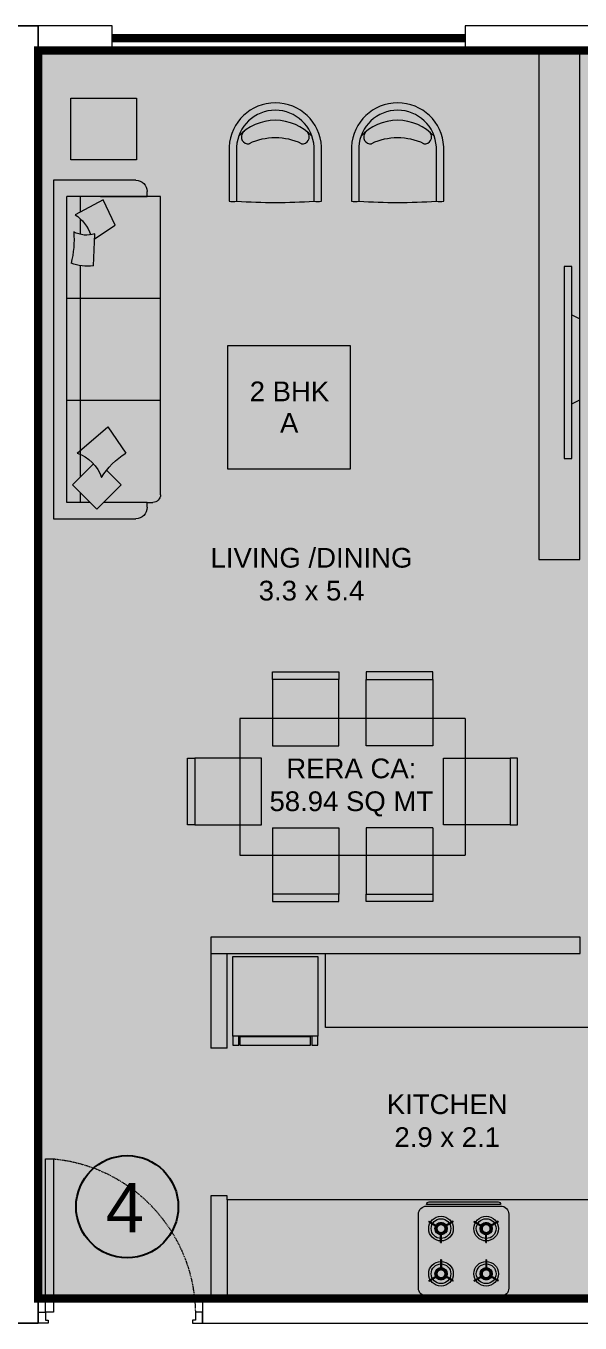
# Model space of a CAD drawing. Header units: inches. Extents: x 27644242 to 29761523, y -859349 to 216979.
# Drawn here: x 29064540 to 29067914, y -713043 to -705143 of the extents above; entities that cross this region are included whole.
import ezdxf

# ---------------------------------------------------------------- set-up
doc = ezdxf.new("R2010")
doc.units = ezdxf.units.IN
doc.header["$MEASUREMENT"] = 0
doc.set_wipeout_variables(frame=1)
doc.linetypes.add('DASHED', pattern=[0.75, 0.5, -0.25])
doc.layers.get('Defpoints').update_dxf_attribs({"color": 8})
doc.layers.add('BHK HATCH', color=8, linetype='Continuous', lineweight=5, transparency=0.85)
for name, color, linetype, lineweight in [('DOOR', 4, 'Continuous', 0), ('FURN', 250, 'Continuous', 0), ('WALL', 7, 'Continuous', 20), ('WINDOW', 162, 'Continuous', 13)]:
    doc.layers.add(name, color=color, linetype=linetype, lineweight=lineweight)
doc.layers.add('text', color=7, linetype='Continuous')
doc.styles.add('AMITS', font='arial.ttf')

# ---------------------------------------------------------------- blocks, each defined once
blk = doc.blocks.new('DOOR_750')
at = {"layer": 'DOOR'}
for points in [[(-70, 50), (-32.5, 50), (-32.5, 750), (-70, 750)], [(-750, 50), (-717.5, 50), (-717.5, 12.5), (-705, 12.5), (-705, 0), (-750, 0)], [(0, 50), (-32.5, 50), (-32.5, 12.5), (-45, 12.5), (-45, 0), (0, 0)]]:
    blk.add_lwpolyline(points, close=True, dxfattribs=at)
at = {"layer": 'DOOR', "linetype": 'DASHED', "ltscale": 10}
blk.add_arc((-2.421077079540668, 38.02074629857511), 715.1792562178572, 95.42209849767376, 179.0402507183887, dxfattribs=at)
blk = doc.blocks.new('FRDG')
at = {"layer": 'FURN', "color": 8, "lineweight": 0, "extrusion": (3.34319914e-08, -6.874311e-09, 0.9999999999999996), "elevation": 0.0002050832648149}
for points in [[(9345.997612685185, -728.4923106440953), (9346.508078055589, -728.4923104646708), (9346.508077863564, -727.9459958256563), (9345.997612493158, -727.9459960050802)], [(9346.508077863564, -727.9459958256563), (9346.565883324702, -727.9459958053379), (9346.565883338772, -727.9860241683583), (9346.508077877632, -727.9860241886763)], [(9346.513872441215, -727.9916598882814), (9346.565883340749, -727.9916598700003), (9346.565883499825, -728.4442234720767), (9346.513872600286, -728.444223490358)], [(9346.50807804152, -728.4522821016507), (9346.565883502657, -728.4522820813326), (9346.565883516723, -728.4923104443528), (9346.508078055589, -728.4923104646708)]]:
    blk.add_lwpolyline(points, close=True, dxfattribs=at)
blk = doc.blocks.new('hob')
at = {"layer": 'FURN', "extrusion": (2e-16, 7.342489320000001e-08, 0.9999999999999974)}
for p, q in [((-747640.0917034821, 890446.8354195151), (-747612.5579157397, 890399.1455002223)), ((-747635.7615764627, 890449.3354195151), (-747608.2277887221, 890401.6455002222)), ((-747280.1291814615, 890449.3354195151), (-747307.6629692019, 890401.6455002222)), ((-747275.799054442, 890446.8354195151), (-747303.3328421824, 890399.1455002223)), ((-747640.0917034821, 890302.1747929864), (-747612.5579157397, 890349.8647122794)), ((-747635.7615764627, 890299.6747929862), (-747608.2277887221, 890347.3647122792)), ((-747510.4817989618, 890377.0051062517), (-747565.5493744445, 890377.0051062517)), ((-747510.4817989618, 890372.0051062517), (-747565.5493744445, 890372.0051062517)), ((-747405.4089589603, 890377.0051062517), (-747350.3413834795, 890377.0051062517)), ((-747405.4089589603, 890372.0051062517), (-747350.3413834795, 890372.0051062517)), ((-747280.1291814615, 890299.6747929862), (-747307.6629692019, 890347.3647122792)), ((-747275.799054442, 890302.1747929864), (-747303.3328421824, 890349.8647122794)), ((-747635.7615764627, 890174.3354195151), (-747608.2277887221, 890126.6455002222)), ((-747280.1291814615, 890174.3354195151), (-747307.6629692019, 890126.6455002222)), ((-747640.0917034821, 890171.8354195151), (-747612.5579157397, 890124.1455002223)), ((-747510.4817989618, 890102.0051062516), (-747565.5493744445, 890102.0051062516)), ((-747510.4817989618, 890097.0051062519), (-747565.5493744445, 890097.0051062519)), ((-747405.4089589603, 890102.0051062498), (-747350.3413834795, 890102.0051062498)), ((-747405.4089589603, 890097.0051062498), (-747350.3413834795, 890097.0051062498)), ((-747275.799054442, 890171.8354195151), (-747303.3328421824, 890124.1455002223)), ((-747640.0917034821, 890027.1747929862), (-747612.5579157397, 890074.8647122794)), ((-747635.7615764627, 890024.6747929864), (-747608.2277887221, 890072.3647122794)), ((-747280.1291814615, 890024.6747929864), (-747307.6629692019, 890072.3647122794)), ((-747275.799054442, 890027.1747929862), (-747303.3328421824, 890074.8647122794))]:
    blk.add_line(p, q, dxfattribs=at)
at = {"layer": 'FURN', "extrusion": (2e-16, 7.342489320000001e-08, 0.9999999999999974), "elevation": 0.06695608915302599}
for points in [[(-747232.9450263028, 889962.0050052701), (-747682.9450263027, 889962.0050052701, -0.4142135623730929), (-747732.9450263027, 890012.0050052705), (-747732.9450263027, 890462.0050052705, -0.4142135623730951), (-747682.9450263007, 890512.0050052704), (-747232.9450263007, 890512.0050052704, -0.4142135623730971), (-747182.9450263027, 890462.0050052705), (-747182.9450263027, 890012.0050052705, -0.4142135623730951)], [(-747172.9450263007, 890462.0050052705, -0.4142135623730951), (-747157.945026301, 890447.0050052704), (-747157.9450263027, 890027.0050052701, -0.4142135623730951), (-747172.9450263028, 890012.0050052705), (-747172.9450263028, 890027.0050052701)]]:
    blk.add_lwpolyline(points, format="xyb", close=True, dxfattribs=at)
at = {"layer": 'FURN', "extrusion": (2e-16, 7.342489320000001e-08, 0.9999999999999974), "const_width": 20, "elevation": 0.06695608915302599}
for points in [[(-747625.4450263027, 890374.5050052705, 1), (-747565.445026301, 890374.5050052705, 1)], [(-747290.4457316212, 890374.5050052705, 1), (-747350.4457316212, 890374.505005272, 1)], [(-747625.4450263027, 890099.5050052704, -1), (-747565.4450263028, 890099.5050052704, -1)], [(-747290.4457316212, 890099.5050052704, 1), (-747350.4457316212, 890099.5050052704, 1)]]:
    blk.add_lwpolyline(points, format="xyb", close=True, dxfattribs=at)
at = {"layer": 'FURN', "extrusion": (2e-16, 7.342489320000001e-08, 0.9999999999999974)}
for centre, radius in [((-747595.445026301, 890374.5051062476, 0.0653756527670075), 75), ((-747595.445026301, 890374.5051062476, 0.0653756527670075), 60.00000000000001), ((-747595.445026301, 890374.5051062476, 0.0653756527670075), 37.50000000000001), ((-747320.4457316212, 890374.5051062497, 0.06537565276706463), 75), ((-747320.4457316212, 890374.5051062497, 0.06537565276706463), 60.00000000000001), ((-747320.4457316212, 890374.5051062497, 0.06537565276706463), 37.50000000000001), ((-747595.4450263028, 890099.5051062478, 0.0653554609213856), 75), ((-747320.4457316212, 890099.5051062478, 0.0653554609214416), 75), ((-747595.4450263028, 890099.5051062478, 0.0653554609213856), 60.00000000000001), ((-747595.4450263028, 890099.5051062478, 0.0653554609213856), 37.50000000000001), ((-747320.4457316212, 890099.5051062478, 0.0653554609214416), 60.00000000000001), ((-747320.4457316212, 890099.5051062478, 0.0653554609214416), 37.50000000000001)]:
    blk.add_circle(centre, radius, dxfattribs=at)
for centre, start, end in [((-747595.445026301, 890374.5051062476, 0.0653756527670075), 118.3145869005222, 121.6854130804511), ((-747320.4457316212, 890374.5051062497, 0.06537565276706463), 58.3145869195489, 61.68541298337863), ((-747320.445026301, 890374.5051062476, 0.0653756527670636), 58.3145869195489, 61.68541298337863), ((-747595.445026301, 890374.5051062476, 0.0653756527670075), 358.3145869530076, 1.685412940316937), ((-747320.4457316212, 890374.5051062497, 0.06537565276706463), 178.3145869530075, 181.6854129403169), ((-747595.445026301, 890374.5051062476, 0.0653756527670075), 238.3145869195489, 241.6854129833786), ((-747320.4457316212, 890374.5051062497, 0.06537565276706463), 298.3145869005222, 301.6854130804511), ((-747595.4450263028, 890099.5051062478, 0.0653554609213856), 118.3145869005222, 121.6854130804511), ((-747320.4457316212, 890099.5051062478, 0.0653554609214416), 58.3145869195489, 61.68541298337863), ((-747320.445026301, 890099.5051062478, 0.0653554609214416), 58.3145869195489, 61.68541298337863), ((-747595.4450263028, 890099.5051062478, 0.0653554609213856), 358.3145869530076, 1.685412940316937), ((-747320.4457316212, 890099.5051062478, 0.0653554609214416), 178.3145869530075, 181.6854129403169), ((-747595.4450263028, 890099.5051062478, 0.0653554609213856), 238.3145869195489, 241.6854129833786), ((-747320.4457316212, 890099.5051062478, 0.0653554609214416), 298.3145869005222, 301.6854130804511)]:
    blk.add_arc(centre, 85, start, end, dxfattribs=at)
blk = doc.blocks.new('DINING TBALE')
at = {"layer": 'FURN'}
for p, q in [((551.6394374225056, 1664.61049376172, 0.3026115498129918), (551.639403506997, 1259.61049376172, 0.3026115498129918)), ((551.6394374225056, 1664.61049376172, 0.3026115498129918), (551.6394411908695, 1709.61049376172, 0.3026115498129918)), ((551.6394411908695, 1709.61049376172, 0.3026115498129918), (956.6394411908695, 1709.610459846212, 0.3026115498129918)), ((551.6394374225056, 1664.61049376172, 0.3026115498129918), (551.6394411908695, 1709.61049376172, 0.3026115498129918)), ((956.6394374225056, 1664.610459846212, 0.3026115498129918), (551.6394374225056, 1664.61049376172, 0.3026115498129918)), ((956.6394374225056, 1664.610459846212, 0.3026115498129918), (551.6394374225056, 1664.61049376172, 0.3026115498129918)), ((956.639403506997, 1259.610459846212, 0.3026115498129918), (956.6394374225056, 1664.610459846212, 0.3026115498129918)), ((956.6394411908695, 1709.610459846212, 0.3026115498129918), (956.6394374225056, 1664.610459846212, 0.3026115498129918)), ((1528.277242697193, 1709.61049376172, 0.3026115498129918), (1123.277242697193, 1709.610459846212, 0.3026115498129918)), ((1123.277242697193, 1709.610459846212, 0.3026115498129918), (1123.277246465557, 1664.610459846212, 0.3026115498129918)), ((1123.277246465557, 1664.610459846212, 0.3026115498129918), (1528.277246465557, 1664.61049376172, 0.3026115498129918)), ((1123.277246465557, 1664.610459846212, 0.3026115498129918), (1528.277246465557, 1664.61049376172, 0.3026115498129918)), ((1123.277280381299, 1259.610459846212, 0.3026115498129918), (1123.277246465557, 1664.610459846212, 0.3026115498129918)), ((1528.277246465557, 1664.61049376172, 0.3026115498129918), (1528.277242697193, 1709.61049376172, 0.3026115498129918)), ((1528.277246465557, 1664.61049376172, 0.3026115498129918), (1528.277242697193, 1709.61049376172, 0.3026115498129918)), ((1528.277246465557, 1664.61049376172, 0.3026115498129918), (1528.277280381299, 1259.61049376172, 0.3026115498129918)), ((1726.246325909975, 1426.237583625829, 0.3026115498129918), (353.6703579780878, 1426.237698568497, 0.3026115498129918)), ((353.6703579783207, 1426.237583625829, 0.3026115498129918), (353.6704276530072, 594.220360763371, 0.3026115498129918)), ((1726.246325909975, 1426.237583625829, 0.3026115498129918), (1726.246256234939, 594.220245820703, 0.3026115498129918)), ((551.639403506997, 1259.61049376172, 0.3026115498129918), (956.639403506997, 1259.610459846212, 0.3026115498129918)), ((1528.277280381299, 1259.61049376172, 0.3026115498129918), (1123.277280381299, 1259.610459846212, 0.3026115498129918)), ((35.04572732385714, 779.3267953547183, 0.3026115498129918), (35.04576123959851, 1184.326795354718, 0.3026115498129918)), ((35.04576123959851, 1184.326795354718, 0.3026115498129918), (80.0457612395985, 1184.326791586354, 0.3026115498129918)), ((80.0457612395985, 1184.326791586354, 0.3026115498129918), (80.04572732385714, 779.3267915863544, 0.3026115498129918)), ((80.0457612395985, 1184.326791586354, 0.3026115498129918), (80.04572732385714, 779.3267915863544, 0.3026115498129918)), ((485.0457612395985, 1184.326757670846, 0.3026115498129918), (80.0457612395985, 1184.326791586354, 0.3026115498129918)), ((485.0457273238571, 779.3267576708458, 0.3026115498129918), (485.0457612395985, 1184.326757670846, 0.3026115498129918)), ((1594.870922648231, 1184.326757670846, 0.3026115498129918), (1999.870922648231, 1184.326791586354, 0.3026115498129918)), ((1594.870956563973, 779.3267576708458, 0.3026115498129918), (1594.870922648231, 1184.326757670846, 0.3026115498129918)), ((2044.870922648231, 1184.326795354718, 0.3026115498129918), (1999.870922648231, 1184.326791586354, 0.3026115498129918)), ((1999.870922648231, 1184.326791586354, 0.3026115498129918), (1999.870956563973, 779.3267915863544, 0.3026115498129918)), ((1999.870922648231, 1184.326791586354, 0.3026115498129918), (1999.870956563973, 779.3267915863544, 0.3026115498129918)), ((2044.870956563973, 779.3267953547183, 0.3026115498129918), (2044.870922648231, 1184.326795354718, 0.3026115498129918)), ((80.04572732385714, 779.3267915863544, 0.3026115498129918), (35.04572732385714, 779.3267953547183, 0.3026115498129918)), ((80.04572732385714, 779.3267915863544, 0.3026115498129918), (35.04572732385714, 779.3267953547183, 0.3026115498129918)), ((80.04572732385714, 779.3267915863544, 0.3026115498129918), (485.0457273238571, 779.3267576708458, 0.3026115498129918)), ((551.639403506997, 760.8472781460732, 0.3026115498129918), (551.6393695912557, 355.8472781460732, 0.3026115498129918)), ((551.639403506997, 760.8472442303319, 0.3026115498129918), (956.639403506997, 760.8472781460732, 0.3026115498129918)), ((956.639403506997, 760.8472781460732, 0.3026115498129918), (956.6394374225056, 355.8472781460732, 0.3026115498129918)), ((1123.277280381299, 760.8472781460732, 0.3026115498129918), (1123.277246465557, 355.8472781460732, 0.3026115498129918)), ((1528.277280381299, 760.8472442303319, 0.3026115498129918), (1123.277280381299, 760.8472781460732, 0.3026115498129918)), ((1528.277280381299, 760.8472781460732, 0.3026115498129918), (1528.277314296807, 355.8472781460732, 0.3026115498129918)), ((1999.870956563973, 779.3267915863544, 0.3026115498129918), (1594.870956563973, 779.3267576708458, 0.3026115498129918)), ((1999.870956563973, 779.3267915863544, 0.3026115498129918), (2044.870956563973, 779.3267953547183, 0.3026115498129918)), ((1999.870956563973, 779.3267915863544, 0.3026115498129918), (2044.870956563973, 779.3267953547183, 0.3026115498129918)), ((353.6704276530072, 594.220360763371, 0.3026115498129918), (1726.246256234939, 594.220245820703, 0.3026115498129918)), ((956.6393695912557, 355.8472888551187, 0.3026115498129918), (551.6393695912557, 355.8472549393773, 0.3026115498129918)), ((956.6393695912557, 355.8472888551187, 0.3026115498129918), (551.6393695912557, 355.8472549393773, 0.3026115498129918)), ((551.6393695912557, 355.8472549393773, 0.3026115498129918), (551.6393733596196, 310.8472549393773, 0.3026115498129918)), ((551.6393695912557, 355.8472549393773, 0.3026115498129918), (551.6393733596196, 310.8472549393773, 0.3026115498129918)), ((956.6393733596196, 310.8472888551187, 0.3026115498129918), (956.6393695912557, 355.8472888551187, 0.3026115498129918)), ((1123.277174865943, 310.8472888551187, 0.3026115498129918), (1123.277178634307, 355.8472888551187, 0.3026115498129918)), ((1123.277178634307, 355.8472888551187, 0.3026115498129918), (1528.277178634307, 355.8472549393773, 0.3026115498129918)), ((1123.277178634307, 355.8472888551187, 0.3026115498129918), (1528.277178634307, 355.8472549393773, 0.3026115498129918)), ((1528.277178634307, 355.8472549393773, 0.3026115498129918), (1528.277174865943, 310.8472549393773, 0.3026115498129918)), ((1528.277178634307, 355.8472549393773, 0.3026115498129918), (1528.277174865943, 310.8472549393773, 0.3026115498129918)), ((551.6393733596196, 310.8472549393773, 0.3026115498129918), (956.6393733596196, 310.8472888551187, 0.3026115498129918)), ((1528.277174865943, 310.8472549393773, 0.3026115498129918), (1123.277174865943, 310.8472888551187, 0.3026115498129918))]:
    blk.add_line(p, q, dxfattribs=at)
blk = doc.blocks.new('TVVVV')
at = {"layer": 'FURN', "ltscale": 1000, "elevation": 0.004495833405538135}
blk.add_lwpolyline([(-129.8804096404929, 740.2733779274859), (-81.95994109939784, 740.2733779274859), (-81.95994109939784, -428.552651045844), (-129.8804096404929, -428.552651045844)], close=True, dxfattribs=at)
for points in [[(-129.8804096404929, 446.7448370812926), (-178.6603210289031, 421.9872146998532)], [(-129.8804096404929, -95.73732633609325), (-178.6603210289031, -70.97970395465381)]]:
    blk.add_lwpolyline(points, dxfattribs=at)
blk = doc.blocks.new('sofasaaaaaaaaaaa')
at = {"color": 0, "linetype": 'ByBlock'}
for p, q in [((-275.3917356804013, 791.2210262845001), (1540.592771608382, 791.2210262845001)), ((298.8937613889575, 791.2210262845001), (298.8937613889575, 220.815540595082)), ((919.7432634159923, 791.2210262845001), (919.7432634159923, 220.815540595082)), ((1540.592771608382, 791.2210262845001), (1540.592771608382, 220.815540595082)), ((-321.9554487988353, 709.7345283288923), (-321.9554487988353, 744.6573131669875)), ((-421.9554487988353, 139.3290426394742), (-421.9554487988353, 639.8889586525956)), ((-352.1098791211843, 709.734528328865), (-321.9554487988353, 709.7345283288827)), ((-321.9554487988353, 709.7345283288923), (-321.9554487988353, 443.6810188067457)), ((1540.592771608382, 709.734528328876), (1570.747201934457, 709.734528328876)), ((1540.592771608382, 424.4569274769865), (1540.592771608382, 709.7345283288923)), ((1640.592771608382, 639.888958652622), (1640.592771608382, 139.3290426394742)), ((137.2777718193829, 470.5271256867554), (-22.2311651520431, 579.5098788459263)), ((-214.3742380328476, 551.2622295704832), (-362.5390658937395, 403.0974017087301)), ((-125.9366890639067, 462.8246806018697), (-214.3742380328476, 551.2622295704832)), ((1283.284634619951, 389.0566204553288), (1365.528510704637, 514.1448194208906)), ((1365.528510704637, 514.1448194208906), (1521.537214651704, 442.2794764113123)), ((-362.5390658937395, 403.0974017087301), (-214.3742380328476, 254.9325738469761)), ((-22.2311651520431, 283.1802231224447), (137.2777718193829, 470.5271256867554)), ((1521.537214651704, 442.2794764113123), (1429.767388798296, 270.3011411166608)), ((-321.9554487988353, 362.51378461074), (-321.9554487988353, 220.815540595082)), ((-214.3742380328476, 254.9325738469761), (-86.6360858604312, 382.6707260220119)), ((1117.749980900437, 382.0455183974873), (1313.907983660698, 390.3536505373195)), ((-261.7437027357519, 302.3020385507443), (-321.9554487988353, 302.3020385507443)), ((1120.527105182409, 302.3020385507443), (-167.0047733299434, 302.3020385507443)), ((1405.374500907958, 302.3020385507443), (1309.889431521297, 302.3020385507443)), ((1540.592771608382, 302.3020385507443), (1446.843474458903, 302.3020385507443)), ((-321.9554487988353, 220.815540595082), (1540.592771608382, 220.815540595082)), ((1640.592771608382, 139.3290426394742), (-421.9554487988353, 139.3290426394742))]:
    blk.add_line(p, q, dxfattribs=at)
for centre, radius, start, end in [((-275.3917356804013, 744.6573131669875), 46.56371311749998, 90, 180), ((-352.1098791211843, 639.8889586525956), 69.84556967625394, 90, 180), ((1570.747201934457, 639.888958652622), 69.84556967625394, 0, 90), ((-415.4233663976192, 824.5372522280895), 463.2909677789618, 301.9301103235337, 328.0698896764967), ((-242.2023260742426, 211.3738900653625), 231.3946004190347, 18.07850598025853, 71.92149401940894), ((1464.845580041409, 354.2132757290346), 348.2096906668939, 175.4154839196158, 198.0697385219989), ((1460.010690629482, 339.5682212631773), 154.6776028064246, 160.83250365948, 209.9234685522842), ((1234.191754773259, 146.5196341904211), 231.4555898712559, 32.33007279823297, 71.50567280461911), ((1279.781079672277, -337.5069237335356), 601.6894877269607, 85.59898181626238, 104.040193599912)]:
    blk.add_arc(centre, radius, start, end, dxfattribs=at)
blk = doc.blocks.new('cha-1')
at = {"color": 0, "linetype": 'ByBlock'}
for points in [[(375.000000000001, 10.08829778822792), (375.0000000000019, 453.4284097437871, 0.950857574016556), (-374.9999999999981, 453.4284097437962), (-374.9999999999992, 10.08829778822701)], [(315.0000000000015, 11.12363925101272), (315.0000000000017, 451.8512071980936, 0.9465041041330289), (-314.9999999999983, 451.8512071980963), (-314.999999999999, 11.12363925101226)]]:
    blk.add_lwpolyline(points, format="xyb", dxfattribs=at)
for centre, radius, start, end in [((1.70530256582424e-12, 263.1091846612949), 404.7300472056535, 42.45732526136032, 137.5426747386397), ((-217.1740958400895, 533.1712590142602), 58.22964317194941, 126.2045344340274, 258.1486303766141), ((217.1740958401004, 533.1712590142602), 58.22964317194941, 281.851369623386, 53.79546556597262), ((-223.9985870109443, 500.6499505289908), 25, 258.1486303766141, 294.8491675096871), ((2.614797267597169e-12, 16.96310409374883), 508.0368959062505, 65.15083249031288, 114.8491675096871), ((223.9985870109559, 500.6499505289908), 25, 245.1508324903129, 281.851369623386), ((-346.9729847609161, 124.9441747154692), 118.2259956521311, 256.2867361638205, 285.6904241518339), ((1.932676241267473e-12, 4465.657915916636), 4465.657915916638, 265.9550929767302, 274.0449070232698), ((346.9729847609184, 124.9441747154715), 118.2259956521311, 254.3095758481661, 283.7132638361794)]:
    blk.add_arc(centre, radius, start, end, dxfattribs=at)
blk = doc.blocks.new('A$C4D4B4B8A')
at = {"layer": 'BHK HATCH', "ltscale": 500, "true_color": 0xff00ff}
h = blk.add_hatch(color=6, dxfattribs=at)
h.dxf.hatch_style = 1
edge = h.paths.add_edge_path()
edge.add_line((250.0175805352628, 150.0000000034197), (4100.000483777374, 150.0000000044529))
edge.add_line((4100.000483777374, 150.0000000044529), (4100.000483773649, 2400.007080021052))
edge.add_line((4100.000483773649, 2400.007080021052), (4250.000480554998, 2399.992913547117))
edge.add_line((4250.000480554998, 2399.992913547117), (4250.000480554998, 2299.999996785074))
edge.add_line((4250.000480554998, 2299.999996785074), (5550.315692935139, 2299.98583031114))
edge.add_line((5550.315692935139, 2299.98583031114), (5550.098537929356, 3749.971660619267))
edge.add_line((5550.098537929356, 3749.971660619267), (7350.017574097961, 3749.999993566424))
edge.add_line((7350.017574097961, 3749.999993566424), (7350.017574097961, 2300.037213738309))
edge.add_line((7350.017574097961, 2300.037213738309), (9750.017574097961, 2300.037213738309))
edge.add_line((9750.017574097961, 2300.037213738309), (9749.999409079552, 7747.70853935901))
edge.add_line((9749.999409079552, 7747.70853935901), (6450.008495170623, 7747.803542885667))
edge.add_line((6450.008495170623, 7747.803542885667), (6450.026664163917, 7750.094988395635))
edge.add_line((6450.026664163917, 7750.094988395635), (3450.017577979714, 7749.99999059923))
edge.add_line((3450.017577979714, 7749.99999059923), (3450.017577264458, 7749.999993535035))
edge.add_line((3450.017577264458, 7749.999993535035), (50.00000023841858, 7749.999989942022))
edge.add_line((50.00000023841858, 7749.999989942022), (50.00000023841858, 149.9999967845224))
edge.add_line((50.00000023841858, 149.9999967845215), (1450.018064070493, 150.0000000037253))
at = {"layer": 'Defpoints', "ltscale": 500}
blk.add_lwpolyline([(250.0175805352628, 150.0000000034197, 50, 50, 0), (4100.000483777374, 150.0000000044529, 50, 50, 0), (4100.000483773649, 2400.007080021052, 50, 50, 0), (4250.000480554998, 2399.992913547117, 50, 50, 0), (4250.000480554998, 2299.999996785074, 50, 50, 0), (5550.315692935139, 2299.98583031114, 50, 50, 0), (5550.098537929356, 3749.971660619267, 50, 50, 0), (7350.017574097961, 3749.999993566424, 50, 50, 0), (7350.017574097961, 2300.037213738309, 50, 50, 0), (9750.017574097961, 2300.037213738309, 50, 50, 0), (9749.999409079552, 7747.70853935901, 50, 50, 0), (6450.008495170623, 7747.803542885667, 50, 50, 0), (6450.026664163917, 7750.094988395635, 50, 50, 0), (3450.017577979714, 7749.99999059923, 50, 50, 0), (3450.017577264458, 7749.999993535035, 50, 50, 0), (50.00000023841858, 7749.999989942022, 50, 50, 0), (50.00000023841858, 149.9999967845215, 50, 50, 0), (1450.018064070493, 150.0000000037253, 50, 50, 0)], format="xyseb", dxfattribs=at)
at = {"layer": 'FURN', "ltscale": 500}
for p, q in [((1800.000483773649, 1800.000000003653), (1800.000483773649, 2250.000000003653)), ((4100.000483773649, 1800.000000003653), (1800.000483773649, 1800.000000003653)), ((4100.000483773649, 750.0000000038854), (1200.000483773649, 750.0000000037398))]:
    blk.add_line(p, q, dxfattribs=at)
blk.add_lwpolyline([(3348.308292102069, 7749.999993508551), (3098.308292102069, 7749.999993508551), (3098.308291092515, 4649.999993605685), (3348.308291092515, 4649.999993605685)], close=True, dxfattribs=at)
at = {"layer": 'FURN', "ltscale": 500, "elevation": 0.0004812339148220955}
blk.add_lwpolyline([(248.281513556838, 7460.302297580318), (648.2814758755267, 7460.302297580318), (648.2814758755267, 7085.302259896285), (248.281513556838, 7085.302259896285)], close=True, dxfattribs=at)
at = {"layer": 'FURN', "ltscale": 1000}
blk.add_lwpolyline([(1951.418591786176, 5952.682409191853), (1201.418591786176, 5952.682409191853), (1201.418591786176, 5202.682409191853), (1951.418591786176, 5202.682409191853)], close=True, dxfattribs=at)
at = {"layer": 'WALL', "ltscale": 500}
for p, q in [((1100.0004869923, 2250.000000003725), (1100.0004869923, 1675.000000003725)), ((1200.000483773649, 1675.000000003725), (1200.000483773649, 2250.000000003725)), ((1200.000483773649, 1675.000000003725), (1100.0004869923, 1675.000000003725)), ((1100.0004869923, 775.0000000037253), (1100.0004869923, 150.0000000037398)), ((1200.000483773649, 775.0000000037253), (1100.0004869923, 775.0000000037253)), ((1200.000483773649, 750.0000000037398), (1200.000483773649, 775.0000000037253)), ((1200.000483773649, 750.0000000037398), (1200.000483773649, 150.0000000037398)), ((1100.0004869923, 150.0000000037398), (1200.000483773649, 150.0000000037398))]:
    blk.add_line(p, q, dxfattribs=at)
for points in [[(-100, 0), (50.00000023841858, 0), (50.00000023841858, 7899.999986726529), (-100, 7899.999986726529)], [(50.00000023841858, 7899.999986726529), (50.00000023841858, 7749.99998994518), (500.0000002384186, 7749.99998994518), (500.0000002384186, 7899.999986726529)], [(2650.000000290573, 7899.999986741605), (2650.000000290573, 7749.999989960255), (3799.999997638166, 7749.999986742449), (3799.999997705221, 7899.999986742449)], [(1100.0004869923, 2349.999996785074), (1100.0004869923, 2250.000000003725), (3350.000000238419, 2250.000000003725), (3350.000000238419, 2349.999996785074)], [(1050.00048340857, 0), (4250.000483777374, 1.746229827404022e-10), (4250.000483777374, 150.0000000038999), (1050.00048340857, 150.0000000037253)]]:
    blk.add_lwpolyline(points, close=True, dxfattribs=at)
at = {"layer": 'WINDOW', "ltscale": 500, "const_width": 50}
blk.add_lwpolyline([(500.0000002384186, 7824.999988335854), (2650.000000290573, 7824.99998835093)], dxfattribs=at)
at = {"layer": 'DOOR', "xscale": -1.333333977559269, "yscale": 1.333333977559269, "zscale": 1.333333977559269}
blk.add_blockref('DOOR_750', (50.00000023841858, 0), dxfattribs=at)
at = {"layer": 'FURN', "ltscale": 1000, "xscale": -1, "rotation": 270}
blk.add_blockref('sofasaaaaaaaaaaa', (3.557049933820963, 5320.385422209918), dxfattribs=at)
at = {"layer": 'FURN', "ltscale": 1000, "xscale": -1}
blk.add_blockref('TVVVV', (3169.647970061749, 5694.139630153193, -0.004495833405538135), dxfattribs=at)
at = {"layer": 'FURN', "ltscale": 1000}
blk.add_blockref('DINING TBALE', (923.7537440024316, 2255.779750964371, -0.3026115498129918), dxfattribs=at)
at = {"layer": 'FURN', "extrusion": (6.405421399998642e-09, 9.364847400000934e-09, 1), "xscale": -950.0000000000178, "yscale": 950.0000000000115, "zscale": 950.0000000000107, "rotation": 89.97491652646748}
blk.add_blockref('FRDG', (-686427.2816921456, 8881232.602475775, 0.1067853320798498), dxfattribs=at)
at = {"layer": 'FURN', "rotation": 90.0000000000086}
blk.add_blockref('hob', (892876.9912681319, 747895.6274379063, -4.002643890999025e-06), dxfattribs=at)
at = {"layer": 'text', "color": 1, "ltscale": 100, "char_height": 120, "width": 1715.234679162502, "attachment_point": 3, "style": 'AMITS'}
for s, insert in [('\\pxqc;2 BHK', (2437.131254300475, 5734.217300100034)), ('\\pxqc;A', (2435.783110611141, 5542.581891227863))]:
    blk.add_mtext(s, dxfattribs=dict(at, insert=insert))
at = {"layer": 'text', "ltscale": 100, "char_height": 120, "width": 1715.234679162502, "style": 'AMITS'}
for s, insert, attachment_point in [('\\pxqc;LIVING /DINING\\P3.3 x 5.4', (856.2980926297605, 4399.238025365732), 7), ('\\pxqc;RERA CA: \\P58.94 SQ MT', (2814.000328231603, 3085.097042042064), 9), ('\\pxqc;KITCHEN\\P2.9 x 2.1', (1682.733127944171, 1070.980038137757), 7)]:
    blk.add_mtext(s, dxfattribs=dict(at, insert=insert, attachment_point=attachment_point))
at = {"layer": 'FURN', "ltscale": 1000, "xscale": 0.7494972036074088, "yscale": 0.7494972036074088, "zscale": 0.7494972036074088, "rotation": 359.9999999997227}
for p in [(1493.424976579845, 6824.741240017625), (2238.22497658059, 6824.741240017625)]:
    blk.add_blockref('cha-1', p, dxfattribs=at)

msp = doc.modelspace()

# ---------------------------------------------------------------- block references
at = {"color": 2, "ltscale": 500}
msp.add_blockref('A$C4D4B4B8A', (29064565.07967868, -713042.7467002678), dxfattribs=at)

# ---------------------------------------------------------------- next in the draw order: linework, layer by layer
at = {"layer": 'text', "color": 1, "ltscale": 500}
msp.add_circle((29065156.58760365, -712334.452286154), 311.4190134853125, dxfattribs=at)
at = {"layer": 'WALL', "ltscale": 500}
msp.add_lwpolyline([(29064615.09158135, -713042.7467002678), (29064465.09158111, -713042.7467002678), (29064465.09158111, -705142.7467135412), (29064615.09158135, -705142.7467135412)], close=True, dxfattribs=at)

# ---------------------------------------------------------------- next in the draw order: texts
at = {"layer": 'text', "color": 1, "ltscale": 100, "insert": (29064770.65545207, -712190.0128648512), "char_height": 300, "width": 744.9060423374176, "attachment_point": 1, "style": 'AMITS'}
msp.add_mtext('\\pxqc;4', dxfattribs=at)

doc.saveas('drawing.dxf')
